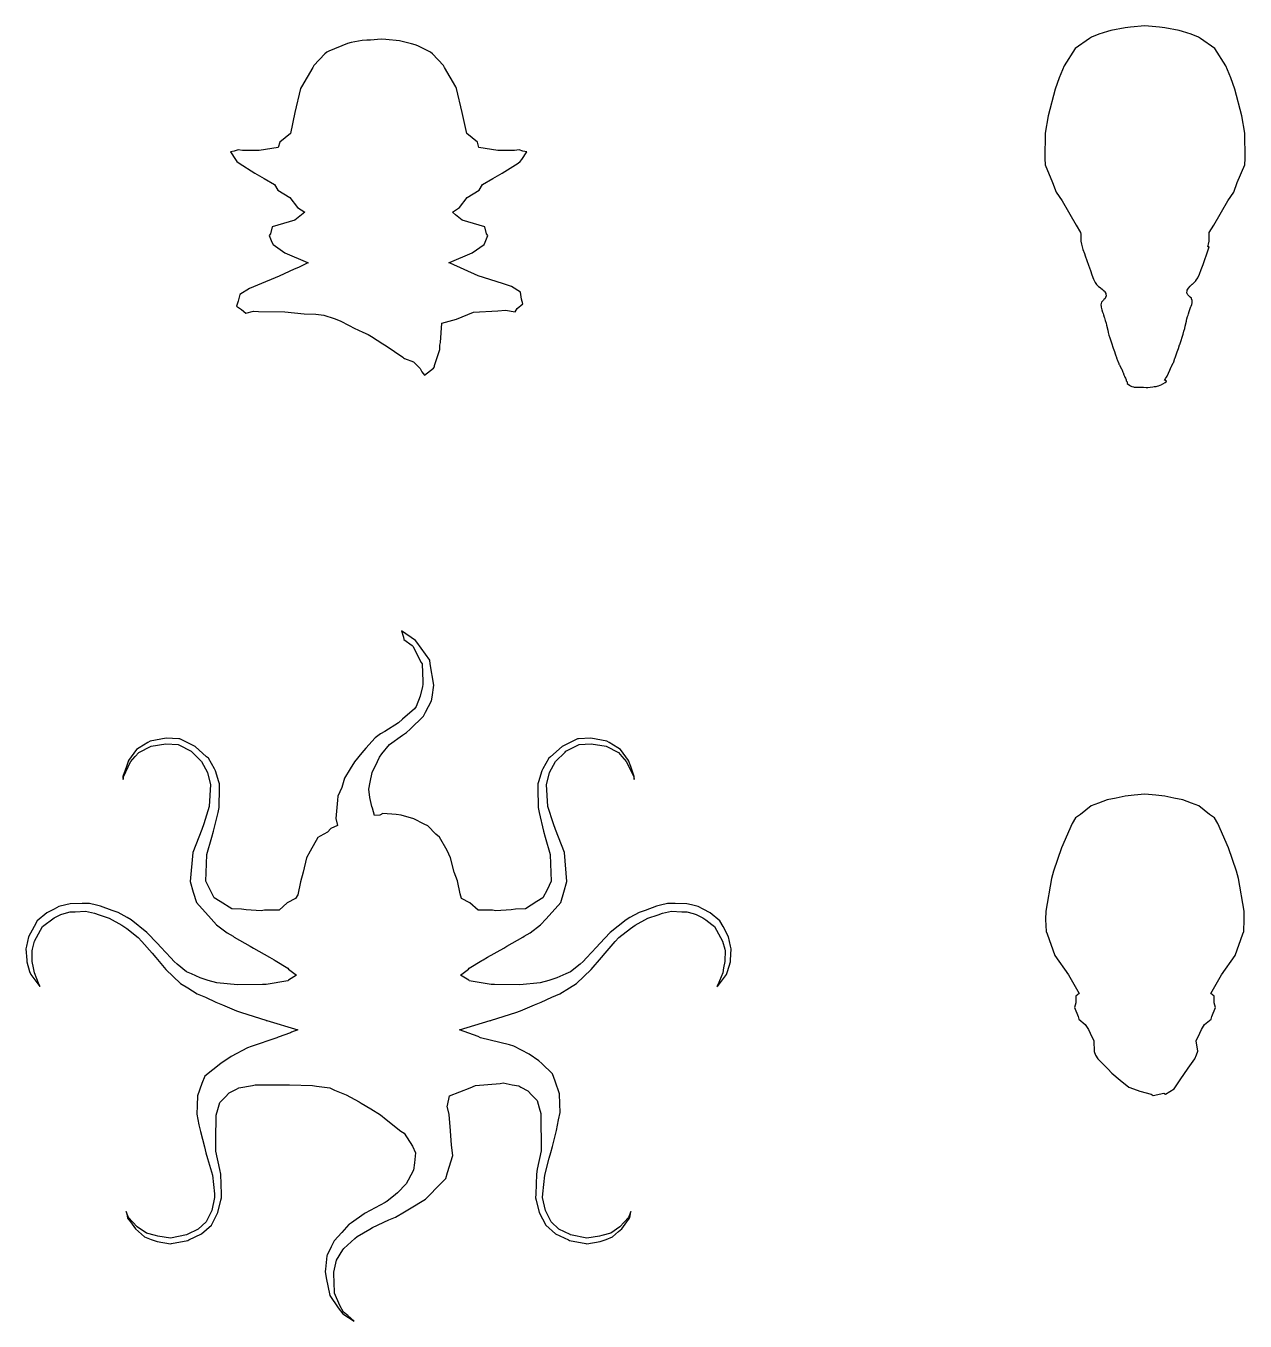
# Model space of a CAD drawing. Header units: metres. Extents: x -46 to 313, y -47 to 224.
# Drawn here: x -46 to 113.1, y 55.3 to 224.3 of the extents above; entities that cross this region are included whole.
import ezdxf

# ---------------------------------------------------------------- set-up
doc = ezdxf.new("R2010")
doc.units = ezdxf.units.M

msp = doc.modelspace()

# ---------------------------------------------------------------- linework, layer by layer
for p, q in [((93.9724, 223.176), (93.0178, 222.822)), ((95.1113, 223.521), (93.9724, 223.176)), ((95.5568, 223.651), (95.1113, 223.521)), ((97.396, 224.028), (95.5568, 223.651)), ((98.0971, 224.092), (97.396, 224.028)), ((100.001, 224.27), (98.0971, 224.092)), ((101.903, 224.092), (100.001, 224.27)), ((102.604, 224.028), (101.903, 224.092)), ((104.443, 223.651), (102.604, 224.028)), ((104.889, 223.521), (104.443, 223.651)), ((106.028, 223.176), (104.889, 223.521)), ((106.982, 222.822), (106.028, 223.176)), ((-4.07404, 221.981), (-6.47519, 220.956)), ((-3.57106, 222.087), (-4.07404, 221.981)), ((-2.1459, 222.344), (-3.57106, 222.087)), ((-1.52718, 222.411), (-2.1459, 222.344)), ((-1.04936, 222.427), (-1.52718, 222.411)), ((0.32205, 222.559), (-1.04936, 222.427)), ((0.94345, 222.491), (0.32205, 222.559)), ((2.7471, 222.336), (0.94345, 222.491)), ((4.28619, 221.919), (2.7471, 222.336)), ((4.7525, 221.82), (4.28619, 221.919)), ((5.11803, 221.672), (4.7525, 221.82)), ((6.77232, 220.835), (5.11803, 221.672)), ((92.7678, 222.622), (90.881, 221.313)), ((93.0178, 222.822), (92.7678, 222.622)), ((107.232, 222.622), (106.982, 222.822)), ((109.119, 221.313), (107.232, 222.622)), ((-7.03212, 220.615), (-8.45535, 219.122)), ((-6.77138, 220.835), (-7.03212, 220.615)), ((-6.47519, 220.956), (-6.77138, 220.835)), ((7.03307, 220.615), (6.77232, 220.835)), ((8.45535, 219.122), (7.03307, 220.615)), ((90.881, 221.313), (89.4716, 219.046)), ((110.528, 219.046), (109.119, 221.313)), ((-8.584, 218.826), (-10.0667, 216.314)), ((-8.45535, 219.122), (-8.584, 218.826)), ((8.584, 218.826), (8.45535, 219.122)), ((10.0667, 216.314), (8.584, 218.826)), ((89.4716, 219.046), (88.7923, 217.513)), ((111.208, 217.513), (110.528, 219.046)), ((-10.0667, 216.314), (-10.1753, 216.123)), ((10.1753, 216.123), (10.0667, 216.314)), ((88.7923, 217.513), (88.2878, 216.02)), ((111.712, 216.02), (111.208, 217.513)), ((-10.1753, 216.123), (-10.9143, 212.985)), ((10.913, 212.989), (10.1753, 216.123)), ((88.2878, 216.02), (87.3675, 212.539)), ((112.633, 212.539), (111.712, 216.02)), ((-10.9143, 212.985), (-11.5146, 210.222)), ((11.5146, 210.222), (10.913, 212.989)), ((87.3675, 212.539), (86.9589, 210.265)), ((113.041, 210.265), (112.633, 212.539)), ((-11.5146, 210.222), (-12.8979, 209.097)), ((12.8979, 209.097), (11.5146, 210.222)), ((86.9589, 210.265), (86.9378, 206.991)), ((113.062, 206.991), (113.041, 210.265)), ((-18.8385, 207.917), (-19.3237, 207.82)), ((-18.33, 208.119), (-18.8385, 207.917)), ((-17.7465, 208.012), (-18.33, 208.119)), ((-17.5422, 208.028), (-17.7465, 208.012)), ((-15.5697, 208.036), (-17.5422, 208.028)), ((-13.0815, 208.385), (-15.5697, 208.036)), ((-12.8979, 209.097), (-13.0815, 208.385)), ((13.0815, 208.385), (12.8979, 209.097)), ((15.5697, 208.036), (13.0815, 208.385)), ((17.5422, 208.028), (15.5697, 208.036)), ((17.7465, 208.012), (17.5422, 208.028)), ((18.33, 208.119), (17.7465, 208.012)), ((18.8385, 207.917), (18.33, 208.119)), ((19.3237, 207.82), (18.8385, 207.917)), ((-19.3237, 207.82), (-18.679, 206.842)), ((-18.679, 206.842), (-18.4903, 206.574)), ((-18.4903, 206.574), (-18.2081, 206.381)), ((-18.2081, 206.381), (-16.1261, 205.062)), ((16.1261, 205.062), (18.2081, 206.381)), ((18.2081, 206.381), (18.4903, 206.574)), ((18.4903, 206.574), (18.679, 206.842)), ((18.679, 206.842), (19.3237, 207.82)), ((86.9378, 206.991), (86.9716, 206.132)), ((113.028, 206.132), (113.062, 206.991)), ((-16.1261, 205.062), (-14.9156, 204.37)), ((14.9156, 204.37), (16.1261, 205.062)), ((86.9716, 206.132), (87.9527, 203.836)), ((112.047, 203.836), (113.028, 206.132)), ((-14.9156, 204.37), (-13.5712, 203.559)), ((-13.5712, 203.559), (-13.1297, 202.831)), ((-13.1297, 202.831), (-11.5775, 201.863)), ((11.5775, 201.863), (13.1297, 202.831)), ((13.1297, 202.831), (13.5712, 203.559)), ((13.5712, 203.559), (14.9156, 204.37)), ((87.9527, 203.836), (88.3933, 202.587)), ((111.607, 202.587), (112.047, 203.836)), ((-11.5775, 201.863), (-10.5616, 200.588)), ((10.5616, 200.588), (11.5775, 201.863)), ((88.3933, 202.587), (89.1827, 201.469)), ((89.1827, 201.469), (91.0179, 198.267)), ((108.982, 198.267), (110.817, 201.469)), ((110.817, 201.469), (111.607, 202.587)), ((-10.0444, 199.617), (-10.9078, 198.945)), ((-10.5616, 200.588), (-9.63083, 199.985)), ((-9.63083, 199.985), (-10.0444, 199.617)), ((9.63083, 199.985), (10.5616, 200.588)), ((10.0444, 199.617), (9.63083, 199.985)), ((10.9078, 198.945), (10.0444, 199.617)), ((-13.8848, 198.057), (-14.0959, 197.129)), ((-10.9078, 198.945), (-13.8848, 198.057)), ((13.8848, 198.057), (10.9078, 198.945)), ((14.0959, 197.129), (13.8848, 198.057)), ((91.0179, 198.267), (91.6067, 197.304)), ((108.393, 197.304), (108.982, 198.267)), ((-14.0959, 197.129), (-14.2684, 196.907)), ((-14.2684, 196.907), (-13.9179, 196.074)), ((-13.9179, 196.074), (-13.7655, 195.766)), ((13.7655, 195.766), (13.9179, 196.074)), ((13.9179, 196.074), (14.2684, 196.907)), ((14.2684, 196.907), (14.0959, 197.129)), ((91.6067, 197.304), (91.6455, 197.081)), ((91.6455, 197.081), (91.6148, 196.184)), ((91.6148, 196.184), (91.7284, 195.786)), ((108.272, 195.786), (108.385, 196.184)), ((108.354, 197.081), (108.393, 197.304)), ((108.385, 196.184), (108.354, 197.081)), ((-13.7655, 195.766), (-12.218, 194.658)), ((-12.218, 194.658), (-9.25795, 193.398)), ((9.25795, 193.398), (12.218, 194.658)), ((12.218, 194.658), (13.7655, 195.766)), ((91.7284, 195.786), (91.8742, 195.101)), ((91.8742, 195.101), (92.1202, 194.579)), ((92.1202, 194.579), (92.2135, 194.285)), ((107.791, 193.792), (108.01, 194.417)), ((108.01, 194.417), (108.236, 195.074)), ((108.202, 195.458), (108.272, 195.786)), ((108.361, 195.462), (108.202, 195.458)), ((108.236, 195.074), (108.361, 195.462)), ((-10.452, 192.754), (-11.0224, 192.523)), ((-9.32388, 193.324), (-10.452, 192.754)), ((-9.18034, 193.374), (-9.32388, 193.324)), ((-9.25795, 193.398), (-9.18034, 193.374)), ((9.18034, 193.374), (9.25795, 193.398)), ((9.32396, 193.324), (9.18034, 193.374)), ((13.0026, 191.669), (9.32396, 193.324)), ((92.2135, 194.285), (92.6315, 193.072)), ((92.6315, 193.072), (92.8773, 192.342)), ((107.347, 192.506), (107.573, 193.149)), ((107.573, 193.149), (107.791, 193.792)), ((-12.982, 191.6), (-15.7799, 190.457)), ((-11.0224, 192.523), (-12.982, 191.6)), ((16.1499, 190.655), (13.0026, 191.669)), ((92.8773, 192.342), (93.059, 191.814)), ((93.059, 191.814), (93.2861, 191.235)), ((93.2861, 191.235), (93.5099, 190.773)), ((106.433, 190.8), (106.63, 191.017)), ((106.63, 191.017), (106.653, 191.046)), ((106.653, 191.046), (106.789, 191.258)), ((106.789, 191.258), (106.875, 191.401)), ((106.875, 191.401), (107.108, 191.899)), ((107.108, 191.899), (107.347, 192.506)), ((-16.8308, 190.012), (-18.1077, 189.23)), ((-15.7799, 190.457), (-16.8308, 190.012)), ((17.34, 190.28), (16.1499, 190.655)), ((18.5047, 189.52), (17.34, 190.28)), ((18.6414, 188.634), (18.5047, 189.52)), ((93.5099, 190.773), (93.687, 190.518)), ((93.687, 190.518), (93.724, 190.471)), ((93.724, 190.471), (93.8855, 190.317)), ((93.8855, 190.317), (93.9536, 190.258)), ((93.9536, 190.258), (94.1411, 190.12)), ((94.1411, 190.12), (94.2255, 190.051)), ((94.2255, 190.051), (94.4202, 189.91)), ((94.4202, 189.91), (94.5214, 189.803)), ((94.5214, 189.803), (94.7006, 189.644)), ((94.7006, 189.644), (94.7449, 189.581)), ((94.7449, 189.581), (94.8795, 189.365)), ((94.8795, 189.365), (94.8979, 189.301)), ((94.8979, 189.301), (94.9126, 189.016)), ((105.48, 189.417), (105.491, 189.737)), ((105.501, 189.362), (105.48, 189.417)), ((105.491, 189.737), (105.508, 189.772)), ((105.593, 189.179), (105.501, 189.362)), ((105.508, 189.772), (105.665, 190.073)), ((105.665, 190.073), (105.88, 190.302)), ((105.88, 190.302), (105.932, 190.363)), ((105.932, 190.363), (106.171, 190.57)), ((106.171, 190.57), (106.192, 190.59)), ((106.192, 190.59), (106.433, 190.8)), ((-18.3317, 188.343), (-18.5562, 187.701)), ((-18.5562, 187.701), (-17.8808, 187.267)), ((-18.1077, 189.23), (-18.3317, 188.343)), ((18.0885, 187.38), (18.8016, 187.997)), ((18.8016, 187.997), (18.6414, 188.634)), ((94.2846, 188.06), (94.2374, 187.881)), ((94.2374, 187.881), (94.2719, 187.67)), ((94.2719, 187.67), (94.2832, 187.561)), ((94.34, 188.219), (94.2846, 188.06)), ((94.4914, 188.409), (94.34, 188.219)), ((94.5817, 188.488), (94.4914, 188.409)), ((94.6513, 188.558), (94.5817, 188.488)), ((94.7556, 188.668), (94.6513, 188.558)), ((94.7991, 188.725), (94.7556, 188.668)), ((94.9086, 188.978), (94.7991, 188.725)), ((94.9126, 189.016), (94.9086, 188.978)), ((105.72, 189.042), (105.593, 189.179)), ((105.747, 189.017), (105.72, 189.042)), ((105.888, 188.898), (105.747, 189.017)), ((105.792, 187.134), (106, 187.668)), ((106.052, 188.73), (105.888, 188.898)), ((106, 187.668), (106.013, 187.708)), ((106.013, 187.708), (106.102, 187.916)), ((106.079, 188.664), (106.052, 188.73)), ((106.151, 188.455), (106.079, 188.664)), ((106.102, 187.916), (106.173, 188.14)), ((106.173, 188.2), (106.151, 188.455)), ((106.173, 188.14), (106.173, 188.2)), ((-17.8808, 187.267), (-17.3151, 186.792)), ((-17.3151, 186.792), (-16.2995, 187.044)), ((-16.2995, 187.044), (-15.6692, 187)), ((-15.6692, 187), (-12.2415, 186.951)), ((-12.2415, 186.951), (-9.70268, 186.724)), ((-9.70268, 186.724), (-8.17377, 186.676)), ((-8.17377, 186.676), (-7.15152, 186.522)), ((-7.15152, 186.522), (-5.77794, 186.091)), ((-5.77794, 186.091), (-5.03072, 185.785)), ((8.25829, 185.482), (10.1462, 186.001)), ((10.1462, 186.001), (12.3693, 186.929)), ((12.3693, 186.929), (15.5461, 187.088)), ((15.5461, 187.088), (16.5576, 187.204)), ((16.5576, 187.204), (17.8428, 186.952)), ((17.8428, 186.952), (18.0885, 187.38)), ((94.2832, 187.561), (94.3828, 187.228)), ((94.3828, 187.228), (94.4751, 186.942)), ((94.4751, 186.942), (94.5407, 186.746)), ((94.5407, 186.746), (94.5919, 186.573)), ((94.5919, 186.573), (94.681, 186.282)), ((94.681, 186.282), (94.7077, 186.203)), ((94.7077, 186.203), (94.8194, 185.849)), ((105.423, 185.822), (105.472, 186.038)), ((105.472, 186.038), (105.557, 186.361)), ((105.557, 186.361), (105.614, 186.543)), ((105.614, 186.543), (105.656, 186.69)), ((105.656, 186.69), (105.754, 186.993)), ((105.754, 186.993), (105.792, 187.134)), ((-5.03072, 185.785), (-3.84456, 185.202)), ((-3.84456, 185.202), (-3.18248, 184.855)), ((-3.18248, 184.855), (-2.04324, 184.321)), ((-2.04324, 184.321), (-1.35355, 183.995)), ((8.06856, 182.972), (8.25829, 185.482)), ((94.8194, 185.849), (94.9128, 185.502)), ((94.9128, 185.502), (94.9843, 185.217)), ((94.9843, 185.217), (95.1311, 184.583)), ((95.1311, 184.583), (95.2089, 184.278)), ((95.2089, 184.278), (95.3011, 183.94)), ((104.973, 184.058), (105.082, 184.428)), ((105.082, 184.428), (105.184, 184.813)), ((105.184, 184.813), (105.255, 185.1)), ((105.255, 185.1), (105.4, 185.727)), ((105.4, 185.727), (105.423, 185.822)), ((-1.35355, 183.995), (-0.91261, 183.745)), ((-0.91261, 183.745), (0.53648, 182.792)), ((0.53648, 182.792), (0.97871, 182.518)), ((0.97871, 182.518), (3.14465, 181.032)), ((7.97003, 182.616), (8.06856, 182.972)), ((7.98221, 182.049), (7.97003, 182.616)), ((95.3011, 183.94), (95.4095, 183.573)), ((95.4095, 183.573), (95.5316, 183.188)), ((95.5316, 183.188), (95.6732, 182.775)), ((95.6732, 182.775), (95.8153, 182.348)), ((104.352, 182.164), (104.52, 182.664)), ((104.52, 182.664), (104.534, 182.711)), ((104.534, 182.711), (104.701, 183.218)), ((104.701, 183.218), (104.854, 183.674)), ((104.854, 183.674), (104.973, 184.058)), ((3.14465, 181.032), (3.2542, 180.946)), ((3.2542, 180.946), (3.37543, 180.872)), ((3.37543, 180.872), (4.55397, 180.439)), ((7.31403, 179.982), (7.98221, 182.049)), ((95.8153, 182.348), (95.867, 182.205)), ((95.867, 182.205), (96.0115, 181.779)), ((96.0115, 181.779), (96.1106, 181.504)), ((96.1106, 181.504), (96.1575, 181.359)), ((96.1575, 181.359), (96.2897, 180.988)), ((96.2897, 180.988), (96.3021, 180.957)), ((96.3021, 180.957), (96.417, 180.638)), ((103.761, 180.464), (103.914, 180.914)), ((103.914, 180.914), (103.932, 180.962)), ((103.932, 180.962), (104.071, 181.36)), ((104.071, 181.36), (104.203, 181.728)), ((104.203, 181.728), (104.275, 181.95)), ((104.275, 181.95), (104.352, 182.164)), ((4.55397, 180.439), (5.41576, 179.558)), ((5.41576, 179.558), (5.63911, 179.117)), ((5.63911, 179.117), (6.00204, 178.701)), ((6.00204, 178.701), (7.16583, 179.63)), ((7.16583, 179.63), (7.30685, 179.774)), ((7.30685, 179.774), (7.31403, 179.982)), ((96.417, 180.638), (96.457, 180.542)), ((96.457, 180.542), (96.5723, 180.233)), ((96.5723, 180.233), (96.6064, 180.157)), ((96.6064, 180.157), (96.6279, 180.104)), ((96.6279, 180.104), (96.6636, 180.034)), ((96.6636, 180.034), (96.7358, 179.944)), ((96.7358, 179.944), (96.9101, 179.581)), ((96.9101, 179.581), (96.9574, 179.496)), ((96.9574, 179.496), (97.1251, 179.101)), ((103.063, 178.959), (103.233, 179.367)), ((103.233, 179.367), (103.427, 179.808)), ((103.427, 179.808), (103.441, 179.834)), ((103.441, 179.834), (103.687, 180.327)), ((103.687, 180.327), (103.742, 180.389)), ((103.742, 180.389), (103.748, 180.42)), ((103.748, 180.42), (103.761, 180.464)), ((97.1251, 179.101), (97.1471, 179.043)), ((97.1471, 179.043), (97.2529, 178.746)), ((97.2529, 178.746), (97.3166, 178.591)), ((97.3166, 178.591), (97.3616, 178.435)), ((97.3616, 178.435), (97.4351, 178.301)), ((97.4351, 178.301), (97.5347, 178.105)), ((97.5347, 178.105), (97.5598, 177.976)), ((97.5598, 177.976), (97.6669, 177.818)), ((97.6669, 177.818), (97.6896, 177.601)), ((97.6896, 177.601), (97.9809, 177.417)), ((101.775, 177.327), (102.211, 177.497)), ((102.211, 177.497), (102.243, 177.533)), ((102.243, 177.533), (102.346, 177.592)), ((102.346, 177.592), (102.615, 177.732)), ((102.56, 178.024), (102.625, 178.155)), ((102.658, 178.055), (102.56, 178.024)), ((102.615, 177.732), (102.772, 177.842)), ((102.625, 178.155), (102.664, 178.253)), ((102.703, 177.929), (102.658, 178.055)), ((102.664, 178.253), (102.785, 178.431)), ((102.804, 177.971), (102.703, 177.929)), ((102.772, 177.842), (102.804, 177.971)), ((102.785, 178.431), (102.878, 178.576)), ((102.878, 178.576), (103.063, 178.959)), ((97.9809, 177.417), (98.1205, 177.297)), ((98.1205, 177.297), (98.2889, 177.241)), ((98.2889, 177.241), (98.4817, 177.195)), ((98.4817, 177.195), (98.5699, 177.155)), ((98.5699, 177.155), (98.6702, 177.157)), ((98.6702, 177.157), (98.9571, 177.141)), ((98.9571, 177.141), (99.4135, 177.154)), ((99.4135, 177.154), (99.8222, 177.123)), ((99.8222, 177.123), (100.173, 177.103)), ((100.173, 177.103), (100.223, 177.098)), ((100.223, 177.098), (100.379, 177.112)), ((100.379, 177.112), (100.663, 177.133)), ((100.663, 177.133), (101.036, 177.178)), ((101.036, 177.178), (101.216, 177.208)), ((101.216, 177.208), (101.448, 177.236)), ((101.448, 177.236), (101.734, 177.319)), ((101.734, 177.319), (101.775, 177.327)), ((4.83041, 144.068), (2.97485, 145.329)), ((2.97485, 145.329), (3.24301, 144.528)), ((3.24301, 144.528), (3.31325, 144.219)), ((3.31325, 144.219), (4.3829, 143.42)), ((4.97751, 143.872), (4.83041, 144.068)), ((6.68169, 141.514), (4.97751, 143.872)), ((4.3829, 143.42), (4.46707, 143.36)), ((4.46707, 143.36), (5.56676, 141.235)), ((5.56676, 141.235), (5.67018, 141.024)), ((5.67018, 141.024), (5.76595, 138.743)), ((6.75076, 141.061), (6.68169, 141.514)), ((7.20169, 138.255), (6.75076, 141.061)), ((5.76595, 138.743), (5.77821, 138.345)), ((5.71692, 138.097), (5.41806, 136.846)), ((5.77821, 138.345), (5.71692, 138.097)), ((6.98701, 136.687), (7.20169, 138.255)), ((4.68214, 135.193), (3.11049, 133.81)), ((4.90298, 135.476), (4.68214, 135.193)), ((5.41806, 136.846), (4.90298, 135.476)), ((6.10359, 134.735), (6.92534, 136.196)), ((6.92534, 136.196), (6.98701, 136.687)), ((3.11049, 133.81), (2.59875, 133.364)), ((4.13548, 132.528), (5.84517, 134.211)), ((5.84517, 134.211), (6.10359, 134.735)), ((0.23634, 131.913), (-0.43221, 131.376)), ((0.80058, 132.224), (0.23634, 131.913)), ((2.59875, 133.364), (0.80058, 132.224)), ((3.11919, 131.736), (3.62848, 132.071)), ((3.62848, 132.071), (4.13548, 132.528)), ((-31.2923, 129.465), (-29.6819, 130.283)), ((-30.1013, 130.79), (-31.225, 130.073)), ((-29.7993, 130.969), (-30.1013, 130.79)), ((-27.6985, 131.349), (-29.7993, 130.969)), ((-29.6819, 130.283), (-27.7442, 130.618)), ((-27.7442, 130.618), (-26.1573, 130.5)), ((-26.0664, 131.257), (-27.6985, 131.349)), ((-26.1573, 130.5), (-26.0686, 130.457)), ((-26.0686, 130.457), (-24.4447, 129.64)), ((-25.9416, 131.252), (-26.0664, 131.257)), ((-23.9498, 130.277), (-25.9416, 131.252)), ((-22.441, 128.924), (-23.9498, 130.277)), ((-0.43221, 131.376), (-1.67484, 130.02)), ((0.42053, 129.287), (1.42528, 130.52)), ((1.42528, 130.52), (3.11919, 131.736)), ((23.9498, 130.277), (22.441, 128.924)), ((25.9416, 131.252), (23.9498, 130.277)), ((24.4447, 129.64), (26.0686, 130.457)), ((26.0664, 131.257), (25.9416, 131.252)), ((27.6985, 131.349), (26.0664, 131.257)), ((26.0686, 130.457), (26.1573, 130.5)), ((26.1573, 130.5), (27.7442, 130.618)), ((29.7993, 130.969), (27.6985, 131.349)), ((27.7442, 130.618), (29.684, 130.282)), ((29.684, 130.282), (31.2923, 129.465)), ((30.1013, 130.79), (29.7993, 130.969)), ((31.225, 130.073), (30.1013, 130.79)), ((-32.617, 128.445), (-32.8916, 127.668)), ((-31.5723, 129.845), (-32.617, 128.445)), ((-32.3613, 128.256), (-31.7404, 128.956)), ((-31.7404, 128.956), (-31.2923, 129.465)), ((-31.225, 130.073), (-31.5723, 129.845)), ((-24.4447, 129.64), (-24.3434, 129.538)), ((-24.3434, 129.538), (-23.0861, 128.309)), ((-22.2121, 128.716), (-22.441, 128.924)), ((-21.4298, 127.331), (-22.2121, 128.716)), ((-2.18938, 129.449), (-3.15567, 128.267)), ((-1.67484, 130.02), (-2.18938, 129.449)), ((-0.1514, 128.319), (0.10373, 128.872)), ((0.10373, 128.872), (0.42053, 129.287)), ((22.2121, 128.716), (21.4298, 127.331)), ((22.441, 128.924), (22.2121, 128.716)), ((23.0861, 128.309), (24.3434, 129.538)), ((24.3434, 129.538), (24.4447, 129.64)), ((31.5723, 129.845), (31.225, 130.073)), ((31.2923, 129.465), (31.7404, 128.956)), ((32.617, 128.445), (31.5723, 129.845)), ((31.7404, 128.956), (32.3613, 128.256)), ((32.8916, 127.668), (32.617, 128.445)), ((-32.8916, 127.668), (-33.3536, 126.332)), ((-33.2982, 126.316), (-32.3613, 128.256)), ((-23.0861, 128.309), (-22.306, 126.858)), ((-22.306, 126.858), (-22.2587, 126.653)), ((-21.2974, 127.099), (-21.4298, 127.331)), ((-20.8516, 125.644), (-21.2974, 127.099)), ((-3.72511, 127.363), (-4.44348, 126.145)), ((-3.15567, 128.267), (-3.72511, 127.363)), ((-1.12, 125.601), (-0.85002, 126.872)), ((-0.85002, 126.872), (-0.1514, 128.319)), ((21.2974, 127.099), (20.8516, 125.644)), ((21.4298, 127.331), (21.2974, 127.099)), ((22.2587, 126.653), (22.306, 126.858)), ((22.306, 126.858), (23.0861, 128.309)), ((32.3613, 128.256), (33.2982, 126.316)), ((33.3536, 126.332), (32.8916, 127.668)), ((-33.3536, 126.332), (-33.336, 125.936)), ((-33.336, 125.936), (-33.2982, 126.316)), ((-22.2587, 126.653), (-21.9235, 125.31)), ((-21.9235, 125.31), (-22.0941, 122.419)), ((-20.7592, 125.368), (-20.8516, 125.644)), ((-20.7647, 124.878), (-20.7592, 125.368)), ((-4.44348, 126.145), (-4.81161, 124.887)), ((-1.27196, 124.683), (-1.12, 125.601)), ((20.8516, 125.644), (20.7592, 125.368)), ((20.7592, 125.368), (20.7647, 124.878)), ((21.9235, 125.31), (22.2587, 126.653)), ((22.0941, 122.419), (21.9235, 125.31)), ((33.2982, 126.316), (33.336, 125.936)), ((33.336, 125.936), (33.3536, 126.332)), ((-20.8099, 122.286), (-20.7647, 124.878)), ((-5.33238, 123.761), (-5.36462, 123.27)), ((-4.81161, 124.887), (-5.33238, 123.761)), ((-1.13002, 123.597), (-1.27196, 124.683)), ((-0.87045, 122.418), (-1.13002, 123.597)), ((20.7647, 124.878), (20.8099, 122.286)), ((96.2397, 123.532), (95.0522, 123.28)), ((97.3968, 123.759), (96.2397, 123.532)), ((98.5921, 123.889), (97.3968, 123.759)), ((100.001, 124.021), (98.5921, 123.889)), ((101.408, 123.889), (100.001, 124.021)), ((102.603, 123.759), (101.408, 123.889)), ((103.76, 123.532), (102.603, 123.759)), ((104.948, 123.28), (103.76, 123.532)), ((-22.0941, 122.419), (-22.8033, 120.182)), ((-20.9494, 121.632), (-20.8099, 122.286)), ((-5.36462, 123.27), (-5.56955, 120.864)), ((-0.8069, 122.209), (-0.87045, 122.418)), ((-0.52101, 121.248), (-0.8069, 122.209)), ((20.8099, 122.286), (20.9494, 121.632)), ((22.8033, 120.182), (22.0941, 122.419)), ((92.9923, 122.504), (91.5679, 121.365)), ((93.9184, 122.847), (92.9923, 122.504)), ((95.0522, 123.28), (93.9184, 122.847)), ((106.082, 122.847), (104.948, 123.28)), ((107.008, 122.504), (106.082, 122.847)), ((108.432, 121.365), (107.008, 122.504)), ((-22.8033, 120.182), (-23.0646, 119.433)), ((-21.5336, 119.207), (-20.9494, 121.632)), ((-5.56955, 120.864), (-5.34818, 119.969)), ((0.15428, 121.301), (-0.52101, 121.248)), ((0.55948, 121.53), (0.15428, 121.301)), ((2.28635, 121.38), (0.55948, 121.53)), ((2.93086, 121.296), (2.28635, 121.38)), ((4.58829, 120.818), (2.93086, 121.296)), ((5.93741, 120.127), (4.58829, 120.818)), ((6.43733, 119.915), (5.93741, 120.127)), ((20.9494, 121.632), (21.5336, 119.207)), ((23.0646, 119.433), (22.8033, 120.182)), ((90.4914, 120.197), (89.0999, 117.057)), ((90.9517, 120.938), (90.4914, 120.197)), ((91.5679, 121.365), (90.9517, 120.938)), ((109.048, 120.938), (108.432, 121.365)), ((109.509, 120.197), (109.048, 120.938)), ((110.9, 117.057), (109.509, 120.197)), ((-23.0646, 119.433), (-23.8485, 117.432)), ((-22.3946, 116.172), (-21.7498, 118.432)), ((-21.7498, 118.432), (-21.5336, 119.207)), ((-7.90909, 118.377), (-8.91624, 116.606)), ((-7.62854, 118.541), (-7.90909, 118.377)), ((-6.66539, 119.094), (-7.62854, 118.541)), ((-6.24384, 119.558), (-6.66539, 119.094)), ((-5.34818, 119.969), (-6.24384, 119.558)), ((7.47728, 118.824), (6.43733, 119.915)), ((7.9438, 118.434), (7.47728, 118.824)), ((8.95476, 116.669), (7.9438, 118.434)), ((21.5336, 119.207), (21.7498, 118.432)), ((21.7498, 118.432), (22.3946, 116.172)), ((23.8485, 117.432), (23.0646, 119.433)), ((-23.8485, 117.432), (-24.2562, 116.423)), ((-8.91624, 116.606), (-9.39923, 115.739)), ((9.39923, 115.739), (8.95476, 116.669)), ((24.2562, 116.423), (23.8485, 117.432)), ((89.0999, 117.057), (88.0664, 113.998)), ((111.934, 113.998), (110.9, 117.057)), ((-24.2562, 116.423), (-24.5765, 112.657)), ((-22.534, 112.689), (-22.4485, 114.971)), ((-22.4485, 114.971), (-22.3946, 116.172)), ((-9.39923, 115.739), (-9.84187, 113.859)), ((9.84187, 113.859), (9.39923, 115.739)), ((22.3946, 116.172), (22.4485, 114.971)), ((22.4485, 114.971), (22.534, 112.689)), ((24.5765, 112.657), (24.2562, 116.423)), ((-9.84187, 113.859), (-10.1836, 112.608)), ((10.3089, 112.745), (9.84187, 113.859)), ((88.0664, 113.998), (87.8099, 113.028)), ((112.19, 113.028), (111.934, 113.998)), ((-24.5765, 112.657), (-24.1824, 111.244)), ((-21.9835, 111.544), (-22.534, 112.689)), ((-21.4517, 110.52), (-21.9835, 111.544)), ((-10.1836, 112.608), (-10.5317, 110.923)), ((10.6433, 111.046), (10.3089, 112.745)), ((21.9835, 111.544), (21.4517, 110.52)), ((22.534, 112.689), (21.9835, 111.544)), ((24.1824, 111.244), (24.5765, 112.657)), ((87.8099, 113.028), (87.0468, 108.78)), ((112.953, 108.78), (112.19, 113.028)), ((-24.1824, 111.244), (-23.7645, 109.914)), ((-23.7645, 109.914), (-21.8507, 107.772)), ((-20.6595, 110.014), (-21.4517, 110.52)), ((-19.169, 109.081), (-20.6595, 110.014)), ((-11.9152, 109.85), (-12.9736, 108.921)), ((-10.8362, 110.448), (-11.9152, 109.85)), ((-10.5317, 110.923), (-10.8362, 110.448)), ((10.8362, 110.448), (10.6433, 111.046)), ((11.9152, 109.85), (10.8362, 110.448)), ((12.9736, 108.921), (11.9152, 109.85)), ((20.6595, 110.014), (19.169, 109.081)), ((21.4517, 110.52), (20.6595, 110.014)), ((21.8507, 107.772), (23.7645, 109.914)), ((23.7645, 109.914), (24.1824, 111.244)), ((-43.2678, 108.553), (-44.5339, 107.523)), ((-42.3485, 109.045), (-43.2678, 108.553)), ((-41.7021, 109.37), (-42.3485, 109.045)), ((-42.31, 107.883), (-41.454, 108.35)), ((-40.8289, 109.591), (-41.7021, 109.37)), ((-41.454, 108.35), (-41.0453, 108.464)), ((-41.0453, 108.464), (-40.2374, 108.681)), ((-40.2402, 109.725), (-40.8289, 109.591)), ((-38.6928, 109.755), (-40.2402, 109.725)), ((-40.2374, 108.681), (-39.5801, 108.709)), ((-39.5801, 108.709), (-38.2267, 108.753)), ((-37.7038, 109.768), (-38.6928, 109.755)), ((-38.2267, 108.753), (-37.8481, 108.676)), ((-37.8481, 108.676), (-37.0545, 108.503)), ((-36.7997, 109.543), (-37.7038, 109.768)), ((-37.0545, 108.503), (-36.4711, 108.306)), ((-36.2787, 109.412), (-36.7997, 109.543)), ((-36.4711, 108.306), (-35.1402, 107.853)), ((-34.7635, 108.873), (-36.2787, 109.412)), ((-33.9976, 108.618), (-34.7635, 108.873)), ((-32.8012, 107.933), (-33.9976, 108.618)), ((-17.8706, 109.036), (-19.169, 109.081)), ((-17.2888, 108.946), (-17.8706, 109.036)), ((-15.3173, 108.814), (-17.2888, 108.946)), ((-14.8812, 108.884), (-15.3173, 108.814)), ((-12.9736, 108.921), (-14.8812, 108.884)), ((14.8812, 108.884), (12.9736, 108.921)), ((15.3173, 108.814), (14.8812, 108.884)), ((17.2888, 108.946), (15.3173, 108.814)), ((17.8706, 109.036), (17.2888, 108.946)), ((19.169, 109.081), (17.8706, 109.036)), ((33.9976, 108.618), (32.8012, 107.933)), ((34.7635, 108.873), (33.9976, 108.618)), ((36.2787, 109.412), (34.7635, 108.873)), ((35.1402, 107.853), (36.4711, 108.306)), ((36.7997, 109.543), (36.2787, 109.412)), ((36.4711, 108.306), (37.0545, 108.503)), ((37.7038, 109.768), (36.7997, 109.543)), ((37.0545, 108.503), (37.8481, 108.676)), ((38.6928, 109.755), (37.7038, 109.768)), ((37.8481, 108.676), (38.2267, 108.753)), ((38.2267, 108.753), (39.5801, 108.709)), ((40.2402, 109.725), (38.6928, 109.755)), ((39.5801, 108.709), (40.2374, 108.681)), ((40.2374, 108.681), (41.0453, 108.464)), ((40.8289, 109.591), (40.2402, 109.725)), ((41.7021, 109.37), (40.8289, 109.591)), ((41.0453, 108.464), (41.454, 108.35)), ((41.454, 108.35), (42.31, 107.883)), ((42.3485, 109.045), (41.7021, 109.37)), ((43.2678, 108.553), (42.3485, 109.045)), ((44.5339, 107.523), (43.2678, 108.553)), ((87.0468, 108.78), (87.0397, 107.684)), ((112.96, 107.684), (112.953, 108.78)), ((-44.9522, 106.757), (-45.673, 105.414)), ((-44.5339, 107.523), (-44.9522, 106.757)), ((-44.6269, 105.359), (-43.8461, 106.761)), ((-43.8461, 106.761), (-43.4904, 107.043)), ((-43.4904, 107.043), (-42.6992, 107.657)), ((-42.6992, 107.657), (-42.31, 107.883)), ((-35.1402, 107.853), (-33.4926, 106.957)), ((-33.4926, 106.957), (-32.8688, 106.5)), ((-32.8688, 106.5), (-31.3605, 105.356)), ((-32.2972, 107.653), (-32.8012, 107.933)), ((-30.2362, 105.982), (-32.2972, 107.653)), ((-21.8507, 107.772), (-21.1478, 106.999)), ((-21.1478, 106.999), (-19.7572, 105.963)), ((19.7572, 105.963), (21.1478, 106.999)), ((21.1478, 106.999), (21.8507, 107.772)), ((32.2972, 107.653), (30.2362, 105.982)), ((31.3605, 105.356), (32.8688, 106.5)), ((32.8012, 107.933), (32.2972, 107.653)), ((32.8688, 106.5), (33.4926, 106.957)), ((33.4926, 106.957), (35.1402, 107.853)), ((42.31, 107.883), (42.6992, 107.657)), ((42.6992, 107.657), (43.4904, 107.043)), ((43.4904, 107.043), (43.8461, 106.761)), ((43.8461, 106.761), (44.6269, 105.359)), ((44.9522, 106.757), (44.5339, 107.523)), ((45.6738, 105.414), (44.9522, 106.757)), ((87.0397, 107.684), (87.1012, 106.121)), ((112.899, 106.121), (112.96, 107.684)), ((-45.673, 105.414), (-45.9301, 104.221)), ((-45.1612, 103.831), (-44.8804, 104.87)), ((-44.8804, 104.87), (-44.6269, 105.359)), ((-31.3605, 105.356), (-30.8725, 104.806)), ((-30.8725, 104.806), (-29.5535, 103.31)), ((-28.8576, 104.541), (-30.2362, 105.982)), ((-19.7572, 105.963), (-18.9947, 105.5)), ((-18.9947, 105.5), (-18.8232, 105.39)), ((-18.8232, 105.39), (-16.7553, 104.2)), ((16.7553, 104.2), (18.8232, 105.39)), ((18.8232, 105.39), (18.9947, 105.5)), ((18.9947, 105.5), (19.7572, 105.963)), ((30.2362, 105.982), (28.8576, 104.541)), ((29.5535, 103.31), (30.8725, 104.806)), ((30.8725, 104.806), (31.3605, 105.356)), ((44.6269, 105.359), (44.8804, 104.87)), ((44.8804, 104.87), (45.1612, 103.831)), ((45.9301, 104.221), (45.6738, 105.414)), ((87.1012, 106.121), (87.2353, 105.807)), ((87.2353, 105.807), (88.2257, 103)), ((111.774, 103), (112.765, 105.807)), ((112.765, 105.807), (112.899, 106.121)), ((-45.9301, 104.221), (-46.0177, 103.843)), ((-46.0177, 103.843), (-45.9087, 102.365)), ((-45.2076, 103.614), (-45.1612, 103.831)), ((-45.1885, 102.308), (-45.2076, 103.614)), ((-29.5535, 103.31), (-29.072, 102.721)), ((-28.4234, 104.079), (-28.8576, 104.541)), ((-27.115, 102.674), (-28.4234, 104.079)), ((-16.7553, 104.2), (-16.3307, 103.931)), ((-16.3307, 103.931), (-14.2273, 102.792)), ((14.2273, 102.792), (16.3307, 103.931)), ((16.3307, 103.931), (16.7553, 104.2)), ((28.4234, 104.079), (27.115, 102.674)), ((28.8576, 104.541), (28.4234, 104.079)), ((29.072, 102.721), (29.5535, 103.31)), ((45.1612, 103.831), (45.2076, 103.614)), ((45.2076, 103.614), (45.1885, 102.308)), ((45.9087, 102.365), (46.0177, 103.843)), ((46.0177, 103.843), (45.9301, 104.221)), ((-45.9087, 102.365), (-45.8996, 102.168)), ((-45.8996, 102.168), (-45.533, 100.891)), ((-45.1838, 102.213), (-45.1885, 102.308)), ((-45.0083, 101.391), (-45.1838, 102.213)), ((-44.9119, 100.715), (-45.0083, 101.391)), ((-29.072, 102.721), (-27.7569, 101.152)), ((-26.6872, 102.201), (-27.115, 102.674)), ((-26.2833, 101.847), (-26.6872, 102.201)), ((-25.0473, 100.868), (-26.2833, 101.847)), ((-14.2273, 102.792), (-13.637, 102.42)), ((-13.637, 102.42), (-13.4781, 102.33)), ((-13.4781, 102.33), (-11.8399, 101.34)), ((11.8399, 101.34), (13.4781, 102.33)), ((13.4781, 102.33), (13.637, 102.42)), ((13.637, 102.42), (14.2273, 102.792)), ((26.2833, 101.847), (25.0473, 100.868)), ((26.6872, 102.201), (26.2833, 101.847)), ((27.115, 102.674), (26.6872, 102.201)), ((27.7569, 101.152), (29.072, 102.721)), ((45.0083, 101.391), (44.9119, 100.715)), ((45.1838, 102.213), (45.0083, 101.391)), ((45.1885, 102.308), (45.1838, 102.213)), ((45.533, 100.891), (45.8996, 102.168)), ((45.8996, 102.168), (45.9087, 102.365)), ((88.2257, 103), (90.0002, 100.486)), ((110, 100.486), (111.774, 103)), ((-45.533, 100.891), (-45.3887, 100.519)), ((-45.3887, 100.519), (-44.3478, 99.1079)), ((-44.284, 99.1493), (-44.9119, 100.715)), ((-27.7569, 101.152), (-25.8364, 99.3586)), ((-24.4203, 100.58), (-25.0473, 100.868)), ((-23.2784, 100.082), (-24.4203, 100.58)), ((-22.2157, 99.7502), (-23.2784, 100.082)), ((-21.0847, 99.4305), (-22.2157, 99.7502)), ((-11.8399, 101.34), (-11.749, 101.189)), ((-11.762, 99.7535), (-11.8306, 99.6816)), ((-10.7083, 100.44), (-11.762, 99.7535)), ((-11.749, 101.189), (-10.7083, 100.44)), ((10.7083, 100.44), (11.749, 101.189)), ((11.762, 99.7535), (10.7083, 100.44)), ((11.749, 101.189), (11.8399, 101.34)), ((11.8306, 99.6816), (11.762, 99.7535)), ((22.2157, 99.7502), (21.0847, 99.4305)), ((23.2784, 100.082), (22.2157, 99.7502)), ((24.4203, 100.58), (23.2784, 100.082)), ((25.0473, 100.868), (24.4203, 100.58)), ((25.8364, 99.3586), (27.7569, 101.152)), ((44.9119, 100.715), (44.284, 99.1493)), ((44.3478, 99.1079), (45.3887, 100.519)), ((45.3887, 100.519), (45.533, 100.891)), ((90.0002, 100.486), (91.4088, 98.0287)), ((108.591, 98.0287), (110, 100.486)), ((-44.3478, 99.1079), (-44.2536, 99.0343)), ((-44.1393, 98.9489), (-44.284, 99.1493)), ((-44.2536, 99.0343), (-44.1393, 98.9489)), ((-25.8364, 99.3586), (-24.9013, 98.7608)), ((-24.9013, 98.7608), (-23.6506, 97.9987)), ((-18.4139, 99.1487), (-21.0847, 99.4305)), ((-15.1407, 99.2179), (-18.4139, 99.1487)), ((-14.7077, 99.2075), (-15.1407, 99.2179)), ((-14.6856, 99.2142), (-14.7077, 99.2075)), ((-11.8306, 99.6816), (-14.6856, 99.2142)), ((14.6867, 99.2142), (11.8306, 99.6816)), ((14.7088, 99.2075), (14.6867, 99.2142)), ((15.1416, 99.2179), (14.7088, 99.2075)), ((18.4139, 99.1487), (15.1416, 99.2179)), ((21.0847, 99.4305), (18.4139, 99.1487)), ((23.6506, 97.9987), (24.9013, 98.7608)), ((24.9013, 98.7608), (25.8364, 99.3586)), ((44.284, 99.1493), (44.1393, 98.9489)), ((44.1393, 98.9489), (44.2536, 99.0343)), ((44.2536, 99.0343), (44.3478, 99.1079)), ((91.4088, 98.0287), (90.9686, 97.6679)), ((109.031, 97.6679), (108.591, 98.0287)), ((-23.6506, 97.9987), (-22.6034, 97.541)), ((-22.6034, 97.541), (-21.2165, 96.9132)), ((-21.2165, 96.9132), (-20.3515, 96.5365)), ((-20.3515, 96.5365), (-18.5356, 95.7609)), ((18.5356, 95.7609), (20.3515, 96.5365)), ((20.3515, 96.5365), (21.2165, 96.9132)), ((21.2165, 96.9132), (22.6034, 97.541)), ((22.6034, 97.541), (23.6506, 97.9987)), ((90.9828, 96.8367), (90.7983, 96.2121)), ((90.9686, 97.6679), (90.9828, 96.8367)), ((109.017, 96.8367), (109.031, 97.6679)), ((109.202, 96.2121), (109.017, 96.8367)), ((-18.5356, 95.7609), (-17.9037, 95.5544)), ((-17.9037, 95.5544), (-14.7268, 94.5714)), ((14.7268, 94.5714), (17.9037, 95.5544)), ((17.9037, 95.5544), (18.5356, 95.7609)), ((90.7983, 96.2121), (91.2643, 95.0277)), ((91.2643, 95.0277), (91.3723, 94.6699)), ((91.3723, 94.6699), (92.2146, 93.9668)), ((107.785, 93.9668), (108.628, 94.6699)), ((108.628, 94.6699), (108.736, 95.0277)), ((108.736, 95.0277), (109.202, 96.2121)), ((-14.7268, 94.5714), (-14.6608, 94.5241)), ((-14.6608, 94.5241), (-14.5797, 94.4896)), ((-14.5797, 94.4896), (-10.5429, 93.2726)), ((-11.3457, 92.9914), (-11.4856, 92.9032)), ((-10.5429, 93.2726), (-11.3457, 92.9914)), ((10.5429, 93.2726), (14.5797, 94.4896)), ((12.9928, 92.4153), (10.5429, 93.2726)), ((14.5797, 94.4896), (14.6608, 94.5241)), ((14.6608, 94.5241), (14.7268, 94.5714)), ((92.2146, 93.9668), (92.6268, 93.3373)), ((92.6268, 93.3373), (92.8472, 92.8713)), ((107.157, 92.8713), (107.373, 93.3373)), ((107.373, 93.3373), (107.785, 93.9668)), ((-13.2749, 92.2376), (-16.6296, 91.0986)), ((-13.0981, 92.3489), (-13.2749, 92.2376)), ((-11.4856, 92.9032), (-13.0981, 92.3489)), ((13.2856, 92.2421), (12.9928, 92.4153)), ((17.0753, 91.3167), (13.2856, 92.2421)), ((17.6363, 91.1823), (17.0753, 91.3167)), ((92.8472, 92.8713), (93.3357, 91.857)), ((93.3357, 91.857), (93.3579, 90.4858)), ((106.663, 91.8471), (107.157, 92.8713)), ((106.874, 90.5063), (106.663, 91.8471)), ((-19.2245, 89.7933), (-20.5722, 88.9128)), ((-17.1236, 90.9335), (-19.2245, 89.7933)), ((-16.6296, 91.0986), (-17.1236, 90.9335)), ((19.6348, 90.1034), (17.6363, 91.1823)), ((20.8907, 89.2572), (19.6348, 90.1034)), ((93.3579, 90.4858), (93.547, 89.9896)), ((93.547, 89.9896), (93.8311, 89.514)), ((106.508, 89.5194), (106.73, 90.0106)), ((106.73, 90.0106), (106.874, 90.5063)), ((-20.5722, 88.9128), (-22.6861, 87.2542)), ((21.2869, 88.9019), (20.8907, 89.2572)), ((22.7112, 87.5405), (21.2869, 88.9019)), ((93.8311, 89.514), (95.1383, 88.188)), ((95.1383, 88.188), (95.6706, 87.6577)), ((104.597, 86.7482), (105.639, 88.2747)), ((105.639, 88.2747), (106.508, 89.5194)), ((-23.0443, 86.3115), (-23.6143, 84.6816)), ((-22.6861, 87.2542), (-23.0443, 86.3115)), ((12.6409, 86.0497), (15.8534, 86.3094)), ((15.8534, 86.3094), (16.276, 86.3574)), ((16.276, 86.3574), (17.413, 86.0972)), ((23.046, 86.5834), (22.7112, 87.5405)), ((23.5918, 84.9374), (23.046, 86.5834)), ((95.6706, 87.6577), (96.7809, 86.7166)), ((96.7809, 86.7166), (97.9038, 85.8004)), ((103.895, 85.7386), (104.597, 86.7482)), ((-23.6143, 84.6816), (-23.6621, 83.4198)), ((-20.7052, 83.8176), (-20.0056, 84.5254)), ((-20.0056, 84.5254), (-19.5064, 85.0848)), ((-19.5064, 85.0848), (-18.5457, 85.5588)), ((-18.5457, 85.5588), (-18.213, 85.7273)), ((-18.213, 85.7273), (-16.4596, 86.0482)), ((-16.4596, 86.0482), (-16.0837, 86.1379)), ((-16.0837, 86.1379), (-12.431, 86.127)), ((-12.431, 86.127), (-11.6243, 86.099)), ((-11.6243, 86.099), (-8.62242, 86.0412)), ((-8.62242, 86.0412), (-8.08485, 85.9608)), ((-8.08485, 85.9608), (-6.35545, 85.722)), ((-6.35545, 85.722), (-5.74002, 85.4239)), ((-5.74002, 85.4239), (-4.25151, 84.7908)), ((-4.25151, 84.7908), (-2.54243, 83.8825)), ((8.98647, 83.4301), (9.25079, 84.692)), ((9.25079, 84.692), (11.9444, 85.7389)), ((11.9444, 85.7389), (12.6409, 86.0497)), ((17.413, 86.0972), (18.2832, 86.0052)), ((18.2832, 86.0052), (18.5597, 85.8341)), ((18.5597, 85.8341), (19.4703, 85.3316)), ((19.4703, 85.3316), (19.9825, 84.7817)), ((19.9825, 84.7817), (20.6827, 84.0739)), ((23.6413, 83.6535), (23.5918, 84.9374)), ((97.9038, 85.8004), (98.0133, 85.7555)), ((98.0133, 85.7555), (99.3455, 85.2723)), ((99.3455, 85.2723), (100.801, 84.8807)), ((100.801, 84.8807), (101.052, 84.7187)), ((101.052, 84.7187), (102.465, 85.0174)), ((102.465, 85.0174), (102.657, 84.9156)), ((102.657, 84.9156), (103.8, 85.5979)), ((103.8, 85.5979), (103.825, 85.5864)), ((103.825, 85.5864), (103.895, 85.7386)), ((-23.6621, 83.4198), (-23.7007, 82.3084)), ((-21.1972, 82.1564), (-20.974, 82.8826)), ((-20.974, 82.8826), (-20.7052, 83.8176)), ((-2.54243, 83.8825), (-2.26555, 83.7197)), ((-2.26555, 83.7197), (-1.01128, 82.9938)), ((-1.01128, 82.9938), (0.25728, 82.197)), ((8.95114, 83.341), (8.98647, 83.4301)), ((9.20622, 82.259), (8.95114, 83.341)), ((20.6827, 84.0739), (20.9526, 83.1237)), ((20.9526, 83.1237), (21.1759, 82.3866)), ((23.68, 82.5187), (23.6413, 83.6535)), ((-23.7007, 82.3084), (-23.4369, 80.9135)), ((-21.1973, 80.8669), (-21.1972, 82.1564)), ((0.25728, 82.197), (0.98697, 81.5739)), ((0.98697, 81.5739), (2.88255, 80.089)), ((9.36319, 80.1227), (9.20622, 82.259)), ((21.1759, 82.3866), (21.1746, 81.0475)), ((23.2037, 80.1384), (23.4965, 81.5349)), ((23.4965, 81.5349), (23.68, 82.5187)), ((-23.4369, 80.9135), (-23.244, 80.0272)), ((-23.244, 80.0272), (-22.7327, 78.0166)), ((-21.2201, 79.3123), (-21.2143, 80.1909)), ((-21.2143, 80.1909), (-21.1973, 80.8669)), ((2.88255, 80.089), (3.35385, 79.8003)), ((3.35385, 79.8003), (4.43602, 78.119)), ((9.52087, 78.2613), (9.36319, 80.1227)), ((21.1746, 81.0475), (21.1909, 80.3438)), ((21.1909, 80.3438), (21.197, 79.4241)), ((21.197, 79.4241), (21.2006, 77.4895)), ((22.7088, 78.056), (23.2037, 80.1384)), ((-22.7327, 78.0166), (-22.5295, 77.2631)), ((-21.2204, 77.4634), (-21.2201, 79.3123)), ((4.43602, 78.119), (4.83418, 77.2472)), ((9.67032, 76.8894), (9.52087, 78.2613)), ((22.4965, 77.2745), (22.7088, 78.056)), ((-22.5295, 77.2631), (-22.3118, 76.5266)), ((-22.3118, 76.5266), (-21.6842, 74.3192)), ((-20.7073, 75.091), (-21.2204, 77.4634)), ((4.83418, 77.2472), (4.68692, 75.9195)), ((8.9958, 74.6693), (9.67032, 76.8894)), ((21.2006, 77.4895), (20.7024, 75.097)), ((21.6842, 74.3192), (22.2757, 76.5315)), ((22.2757, 76.5315), (22.4965, 77.2745)), ((-20.5838, 74.4521), (-20.7073, 75.091)), ((-20.5097, 71.8598), (-20.5838, 74.4521)), ((4.56746, 74.9766), (3.83868, 73.6952)), ((4.68692, 75.9195), (4.56746, 74.9766)), ((8.76593, 73.8804), (8.9958, 74.6693)), ((20.5838, 74.4521), (20.5097, 71.8598)), ((20.7024, 75.097), (20.5838, 74.4521)), ((-21.6842, 74.3192), (-21.4312, 71.8844)), ((3.59944, 73.1813), (2.4632, 72.0315)), ((3.83868, 73.6952), (3.59944, 73.1813)), ((6.18152, 71.2244), (8.18608, 73.3001)), ((8.18608, 73.3001), (8.76593, 73.8804)), ((21.4312, 71.8844), (21.6842, 74.3192)), ((-21.389, 71.4269), (-21.7699, 69.7108)), ((-21.4312, 71.8844), (-21.389, 71.4269)), ((-20.961, 69.466), (-20.567, 71.0674)), ((-20.567, 71.0674), (-20.4901, 71.3692)), ((-20.4901, 71.3692), (-20.5097, 71.8598)), ((2.21069, 71.7932), (1.07854, 70.8995)), ((2.4632, 72.0315), (2.21069, 71.7932)), ((4.04807, 69.9406), (6.13664, 71.1922)), ((6.13664, 71.1922), (6.18152, 71.2244)), ((20.5097, 71.8598), (20.4901, 71.3692)), ((20.4901, 71.3692), (20.567, 71.0674)), ((20.567, 71.0674), (20.961, 69.466)), ((21.389, 71.4269), (21.4312, 71.8844)), ((21.7699, 69.7108), (21.389, 71.4269)), ((-32.6141, 68.794), (-32.919, 69.5751)), ((-32.919, 69.5751), (-32.8155, 69.0443)), ((-21.7699, 69.7108), (-22.4208, 68.4214)), ((-21.8172, 67.8253), (-20.961, 69.466)), ((-1.72972, 69.3548), (-1.87254, 69.2706)), ((0.86064, 70.7669), (-1.72972, 69.3548)), ((1.00491, 70.8471), (0.86064, 70.7669)), ((1.07854, 70.8995), (1.00491, 70.8471)), ((2.19695, 68.8663), (3.38031, 69.5689)), ((3.38031, 69.5689), (4.04807, 69.9406)), ((20.961, 69.466), (21.8172, 67.8253)), ((22.4208, 68.4214), (21.7699, 69.7108)), ((32.919, 69.5751), (32.6141, 68.794)), ((32.8155, 69.0443), (32.919, 69.5751)), ((-32.8155, 69.0443), (-32.7465, 68.7154)), ((-32.7465, 68.7154), (-32.3811, 68.2231)), ((-31.4862, 67.5828), (-32.6141, 68.794)), ((-32.3811, 68.2231), (-31.7229, 67.3304)), ((-22.5021, 68.2641), (-23.5296, 67.2833)), ((-23.0986, 66.6607), (-21.8172, 67.8253)), ((-22.4208, 68.4214), (-22.5021, 68.2641)), ((-3.86574, 67.8833), (-4.79665, 66.8735)), ((-3.79704, 67.929), (-3.86574, 67.8833)), ((-3.53819, 68.1282), (-3.79704, 67.929)), ((-1.87254, 69.2706), (-3.53819, 68.1282)), ((-0.78191, 67.4841), (1.32452, 68.4855)), ((1.32452, 68.4855), (2.19695, 68.8663)), ((21.8172, 67.8253), (23.0986, 66.6607)), ((22.5021, 68.2641), (22.4208, 68.4214)), ((23.5296, 67.2833), (22.5021, 68.2641)), ((32.6141, 68.794), (31.4862, 67.5828)), ((31.7229, 67.3304), (32.3811, 68.2231)), ((32.3811, 68.2231), (32.7465, 68.7154)), ((32.7465, 68.7154), (32.8155, 69.0443)), ((-31.7229, 67.3304), (-31.3215, 66.9744)), ((-30.2935, 66.7472), (-31.4862, 67.5828)), ((-31.3215, 66.9744), (-30.5254, 66.2799)), ((-30.5254, 66.2799), (-29.6755, 65.9353)), ((-29.1264, 66.463), (-30.2935, 66.7472)), ((-29.6755, 65.9353), (-28.9112, 65.6705)), ((-28.8052, 66.3692), (-29.1264, 66.463)), ((-27.1573, 66.117), (-28.8052, 66.3692)), ((-25.0615, 66.5647), (-27.1573, 66.117)), ((-24.9817, 66.5992), (-25.0615, 66.5647)), ((-23.5296, 67.2833), (-24.9817, 66.5992)), ((-24.7736, 65.8744), (-23.0986, 66.6607)), ((-4.79665, 66.8735), (-5.78394, 65.779)), ((-4.55341, 64.7628), (-3.1084, 66.0691)), ((-3.1084, 66.0691), (-2.80518, 66.3463)), ((-2.80518, 66.3463), (-1.15602, 67.2994)), ((-1.15602, 67.2994), (-0.78191, 67.4841)), ((23.0986, 66.6607), (24.7736, 65.8744)), ((24.9817, 66.5992), (23.5296, 67.2833)), ((25.0615, 66.5647), (24.9817, 66.5992)), ((27.1573, 66.117), (25.0615, 66.5647)), ((28.8052, 66.3692), (27.1573, 66.117)), ((29.1264, 66.463), (28.8052, 66.3692)), ((28.9112, 65.6705), (29.6755, 65.9353)), ((30.2935, 66.7472), (29.1264, 66.463)), ((29.6755, 65.9353), (30.5254, 66.2799)), ((31.4862, 67.5828), (30.2935, 66.7472)), ((30.5254, 66.2799), (31.3215, 66.9744)), ((31.3215, 66.9744), (31.7229, 67.3304)), ((-28.9112, 65.6705), (-27.1629, 65.3875)), ((-27.1629, 65.3875), (-27.0366, 65.409)), ((-27.0366, 65.409), (-24.904, 65.8117)), ((-24.904, 65.8117), (-24.7736, 65.8744)), ((-6.20345, 64.9691), (-6.72536, 63.9081)), ((-5.79706, 65.7497), (-6.20345, 64.9691)), ((-5.78394, 65.779), (-5.79706, 65.7497)), ((-5.47047, 63.2308), (-4.67422, 64.5978)), ((-4.67422, 64.5978), (-4.55341, 64.7628)), ((24.7736, 65.8744), (24.904, 65.8117)), ((24.904, 65.8117), (27.0366, 65.409)), ((27.0366, 65.409), (27.1629, 65.3875)), ((27.1629, 65.3875), (28.9112, 65.6705)), ((-6.77036, 63.792), (-6.93742, 62.0661)), ((-6.72536, 63.9081), (-6.77036, 63.792)), ((-5.83401, 61.6871), (-5.47047, 63.2308)), ((-6.93742, 62.0661), (-6.98206, 61.7714)), ((-6.98206, 61.7714), (-6.8315, 60.9412)), ((-6.8315, 60.9412), (-6.36519, 58.6527)), ((-5.82809, 61.4854), (-5.83401, 61.6871)), ((-5.73245, 59.0498), (-5.82809, 61.4854)), ((-6.36519, 58.6527), (-5.27667, 57.0434)), ((-5.73833, 58.9918), (-5.73245, 59.0498)), ((-5.73814, 58.9375), (-5.73833, 58.9918)), ((-5.03535, 57.3326), (-5.73814, 58.9375)), ((-5.27667, 57.0434), (-4.67517, 56.2394)), ((-4.55782, 56.4736), (-5.03535, 57.3326)), ((-4.67517, 56.2394), (-3.17056, 55.2932)), ((-4.01326, 56.007), (-4.55782, 56.4736)), ((-3.17056, 55.2932), (-4.01326, 56.007))]:
    msp.add_line(p, q)

doc.saveas('drawing.dxf')
